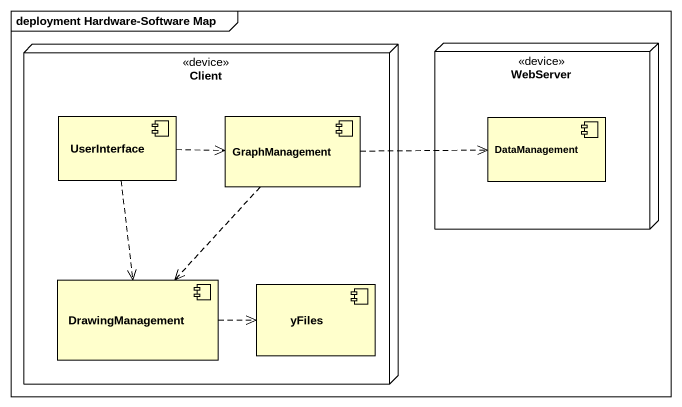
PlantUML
@startuml
mainframe deployment Hardware-Software Map
node Client <<device>> {
  component UserInterface
  component GraphManagement
  component DrawingManagement
  component yFiles
}
node WebServer <<device>> {
  component DataManagement
}
UserInterface .right.> GraphManagement
UserInterface ..> DrawingManagement
GraphManagement .right.> DataManagement
GraphManagement ..> DrawingManagement
DrawingManagement .right.> yFiles
@enduml
